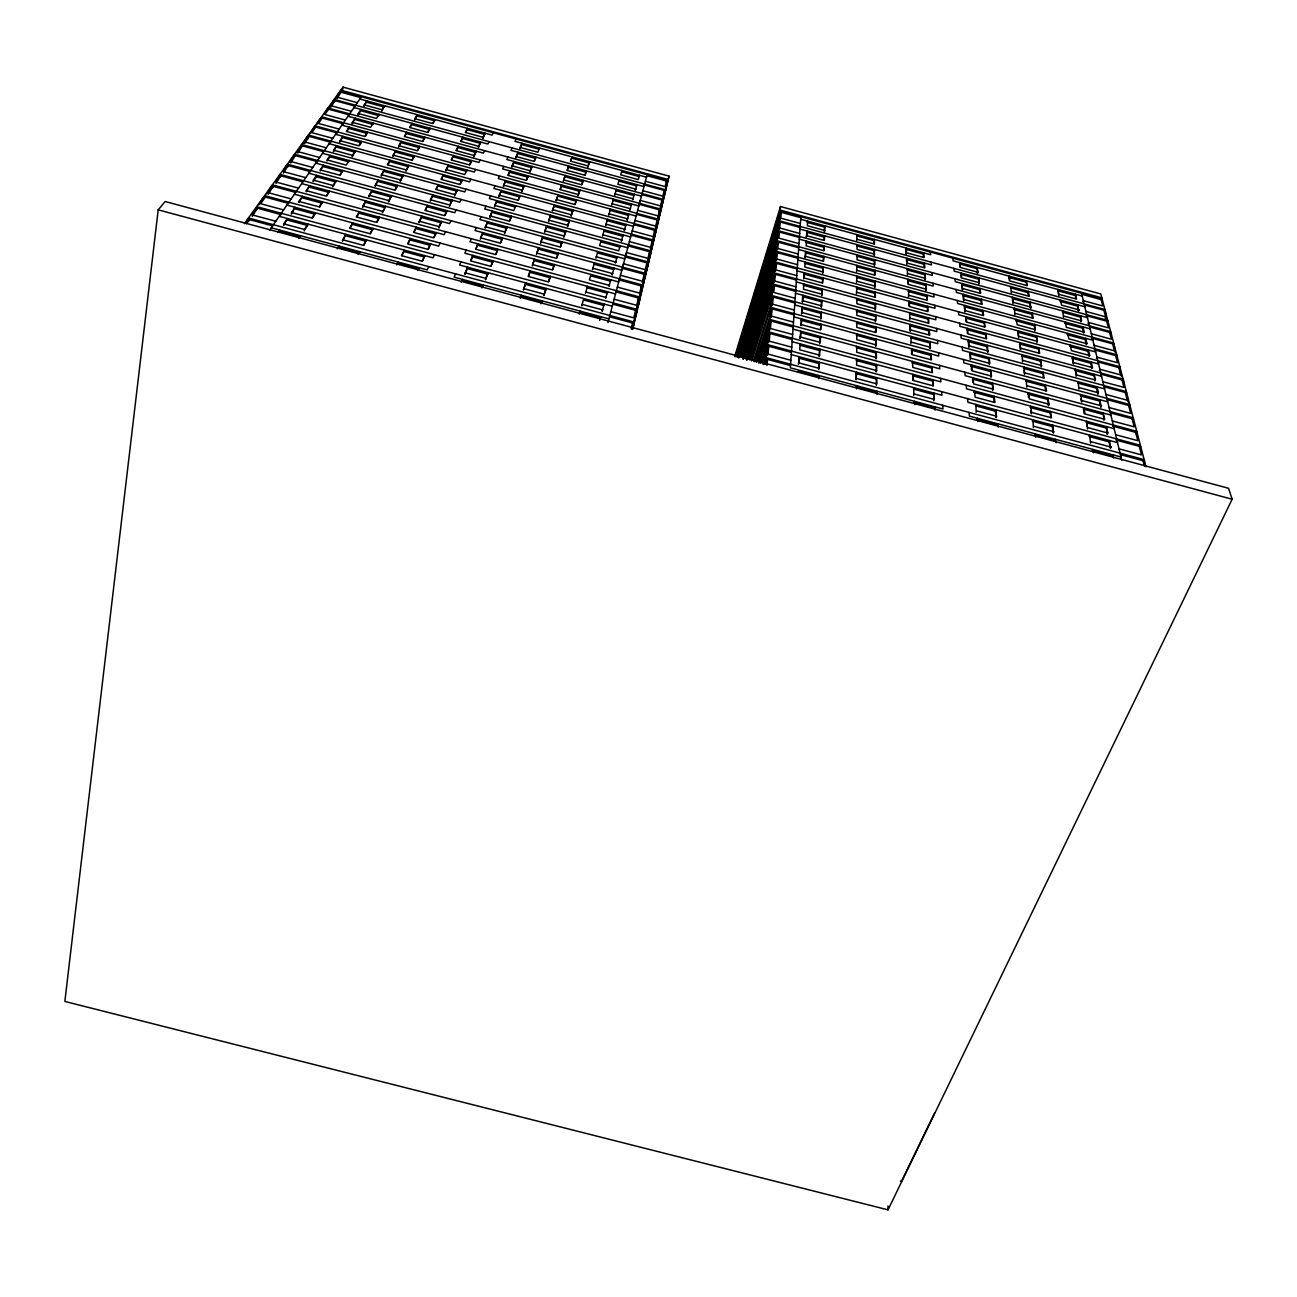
<?xml version="1.0" encoding="UTF-8"?>
<svg xmlns="http://www.w3.org/2000/svg" width="1297" height="1297" viewBox="0 0 1297 1297"><rect width="100%" height="100%" fill="white"/><g stroke="black" fill="none" stroke-linecap="round" stroke-linejoin="round"><path stroke-width="1.5" d="M856.182 373.601L856.15 379.843L856.652 372.223L856.182 373.601L876.253 379.016L876.367 385.306M856.604 388.905L856.604 385.695L856.133 387.09L876.48 392.569L876.967 391.191L877.015 394.401M856.685 359.107L856.668 365.187L876.626 370.569L876.14 371.931L876.513 364.457L876.626 370.569M856.733 346.331L856.717 352.249L876.399 357.567L875.929 358.929L876.302 351.617L876.399 357.567M856.766 333.88L856.75 339.652L876.188 344.905L875.718 346.25L876.091 339.101L876.188 344.905M856.814 321.737L856.798 327.363L875.978 332.567L875.88 326.909L875.491 332M856.847 309.902L856.831 315.382L875.783 320.521L875.686 315.009L875.329 321.851M856.879 298.359L856.863 303.709L875.588 308.783L875.491 303.417L875.135 310.096M856.458 293.608L856.912 287.091L856.49 288.388L874.859 293.381L874.908 296.883M856.506 282.487L856.96 276.099L856.523 277.38L874.681 282.324L874.762 287.448L875.118 281.044L874.681 282.324M856.539 271.624L856.993 265.366L856.555 266.647L874.502 271.527L874.551 274.867M856.652 240.529L857.09 234.66L856.668 235.892L874 240.61L874.048 243.723M818.731 369.742L819.445 362.171L819.185 368.364L798.936 362.884L799.309 356.74L798.498 363.841M819.526 350.547L819.266 356.578L819.98 349.185L819.526 350.547L799.649 345.18L800.103 343.802L799.73 349.801L819.72 355.2M819.801 343.754L820.482 336.523L820.255 342.392L800.508 337.058L800.881 331.221L800.103 337.998M820.385 329.341L820.985 324.185L820.758 329.908L801.287 324.623L801.627 318.949L800.865 325.579L801.303 324.218M821.05 313.501L820.806 319.078L821.487 312.155L821.05 313.501L801.935 308.313M821.52 301.763L821.309 307.194L821.958 300.434L821.52 301.763L802.648 296.64L803.086 295.311L802.746 300.726L821.731 305.865M821.99 290.317L821.779 295.619L822.428 289.004L821.99 290.317L803.362 285.259L803.783 283.946L803.459 289.215L822.217 294.306M822.314 282.6L822.882 277.85L822.671 283.022L804.14 277.98L804.464 272.84L803.751 278.92M822.914 268.236L822.703 273.294L823.319 266.955L822.914 268.236L804.724 263.291L805.129 262.01L804.821 267.036L823.125 271.997M823.206 260.892L823.757 256.32L823.563 261.248L805.469 256.336L805.777 251.44L805.064 257.617L805.502 255.979M823.644 250.418L824.179 245.944L823.984 250.759L806.118 245.895L806.41 241.112L806.004 242.377L823.773 247.208M824.065 240.204L824.6 235.811L824.406 240.512L806.75 235.697L807.026 231.012L806.361 236.621M824.6 227.137L824.406 231.741L824.989 225.905L824.6 227.137L807.237 222.403L807.642 221.171L807.35 225.727L824.811 230.493M818.764 378.692L818.893 375.53L818.439 376.924L798.028 371.412M801.595 313.858L802.357 306.984M801.822 310.032L801.611 313.469L802.049 312.123M802.34 301.666L802.648 296.64M800.865 216.68L790.327 367.813L943.016 409.009L942.724 405.296M766.981 365.43L767.548 359.399M768.764 346.283L768.035 354.097L790.846 360.258M769.964 333.507L769.251 341.127L791.754 347.207M771.164 317.538L772.25 308.945M772.282 305.525L773.369 297.126M774.439 285.599L773.79 292.474L795.174 298.278M774.455 282.389L775.493 274.364L775.087 275.677L773.677 275.288L773.044 282L749.147 359.058M776.514 263.388L775.898 269.938L796.763 275.596M775.752 253.612L775.136 260L776.514 260.373L777.519 252.688L777.114 253.985M777.503 249.77L778.492 242.231L778.103 243.512L776.741 243.155L776.157 249.397L751.287 330.119L752.033 323.472M778.67 222.971L778.103 228.921L779.432 229.277L780.372 222.063M765.181 364.408L765.57 360.388M763.09 364.57L766.073 355.086L766.819 347.256M760.674 363.257L767.321 342.1L768.035 334.48M758.372 361.847L768.521 329.454L769.234 322.029M770.386 309.902L769.688 317.133L755.811 361.571M749.488 346.007L748.693 352.979L774.098 270.878L774.731 264.312M755.648 291.549L754.951 297.775L779.043 219.047L779.594 213.227M765.522 364.165L780.502 206.547L1100.829 293.981L1146.013 466.774M750.768 334.61L750.006 341.419L775.136 260M753.265 312.593L752.536 319.094L777.146 239.037L777.73 232.941L779.059 233.298L779.448 232.033L778.881 238.129L798.984 243.609M754.481 301.958L753.752 308.313L778.103 228.921M748.466 349.315L746.488 360.096M744.818 358.231L748.985 344.71L749.763 337.885M742.597 358.312L750.282 333.394L751.044 326.714M752.276 315.803L751.547 322.321L741.009 356.562M754.676 294.727L753.979 300.953L736.923 356.659M158.202 209.838L64.85 1001.446L888.023 1209.858L1232.15 499.232L1228.535 488.288L165.157 201.521L158.202 209.838L1232.15 499.232M247.873 221.982L248.457 217.993L634.395 322.11M252.283 216.437L257.39 208.185L257.179 209.644M255.639 209.222L255.849 207.763L280.492 214.427M268.284 194.21L273.132 186.33L272.921 187.757M275.969 183.526L280.703 175.825L280.492 177.235M279.001 176.83L279.228 175.419L302.898 181.823M283.459 173.101L288.08 165.578L287.869 166.989M281.044 214.751L281.271 213.292M290.755 162.952L295.278 155.591M283.573 225.338L284.059 223.489M288.68 203.613L288.907 202.17M283.832 224.965L287.415 218.528L283.8 223.878L304.487 229.456L307.973 224.073L305.119 229.569M297.888 153.062L302.282 145.864L296.446 152.673M300.645 146.853L300.855 145.475L323.65 151.668M291.258 213.956L295.003 207.293L291.517 213.583L291.744 212.124M309.124 136.38L304.827 143.416L303.401 143.027L307.713 135.99L330.216 142.103M307.762 139.022L308.394 135.05L656.347 229.618M299.218 201.067L298.991 202.51L302.412 196.366L298.975 201.44L319.111 206.871L322.418 201.781L319.694 207.034M306.514 190.302L306.287 191.713L309.61 185.714L306.27 190.643L326.147 196.025L329.357 191.064L326.974 195.798M304.26 230.915L304.487 229.456M313.144 181.548L313.615 179.797M317.36 161.866L317.587 160.471M316.403 176.732L316.63 175.338L313.371 180.137L332.989 185.455L336.118 180.623L335.891 182.018L316.403 176.732L313.371 181.207M320.521 169.567L320.294 170.961L323.472 165.222L320.294 169.907L339.668 175.16L342.716 170.442L340.446 174.982M334.675 101.928L334.885 100.615L330.962 107.084L329.616 106.727L332.405 102.852M333.329 101.571L333.54 100.258L354.989 106.095M337.107 98.54L340.949 92.2M330.638 142.524L330.865 141.162M329.908 156.726L330.135 155.348L327.055 159.92L346.169 165.108L349.152 160.504L348.909 161.882L329.908 156.726L327.039 160.974M342.359 91.114L343.024 87.142L669.041 176.133L632.709 329.243M333.41 151.554L333.848 149.868M337.042 133.202L337.269 131.856M333.621 151.23L336.653 145.718L333.637 150.193L352.508 155.316L355.427 150.825L352.281 156.678L352.508 155.316M340.057 140.692L339.83 142.038L343.008 136.331L340.057 140.692L358.702 145.75L361.539 141.373M340.041 141.73L340.268 140.368M343.3 124.107L343.527 122.777M347.191 131.143L349.201 127.171L346.331 131.419L364.749 136.428L367.505 132.148L365.43 136.347M352.444 122.372L352.217 123.701L355.248 118.222L352.444 122.372L370.634 127.317L373.341 123.15M352.411 123.41L352.638 122.064M358.41 113.536L358.183 114.849L361.166 109.483L358.41 113.536L376.406 118.432L379.048 114.347L378.805 115.66L360.923 110.796M358.394 114.558L358.62 113.244M364.019 106.208L364.441 104.619M342.716 239.767L342.457 241.226L345.959 234.335L342.716 239.767L363.355 245.344L366.467 239.88L363.873 245.425M364.214 105.932L366.938 100.939L364.246 104.895L382.031 109.742L384.609 105.77L381.788 111.056L382.031 109.742M350.141 228.321L352.768 222.906L349.606 228.207L369.969 233.703L373.001 228.385L370.472 233.817M357.097 216.648L359.399 211.784L356.318 216.939L376.406 222.371L379.356 217.183L377.135 222.063M362.868 205.964L362.609 207.39L365.851 200.938L362.868 205.964L382.696 211.33L385.566 206.288L385.306 207.682L365.608 202.348M369.24 195.28L368.98 196.674L372.158 190.383L369.24 195.28L388.808 200.581L391.597 195.652L388.549 201.975L388.808 200.581M375.449 184.855L375.19 186.249L378.286 180.088L375.449 184.855L394.758 190.092L397.498 185.293L395.407 189.881M381.496 174.706L381.237 176.068L384.269 170.037L381.496 174.706L400.578 179.878L403.237 175.192L400.319 181.256L400.578 179.878M388.046 164.638L390.105 160.244L387.398 164.784L406.237 169.907L408.831 165.335L405.977 171.269M382.696 211.33L382.42 212.74L384.334 209.368M393.169 155.121L392.91 156.467L395.796 150.695L393.169 155.121L411.765 160.179L414.31 155.721L412.349 160.034M398.536 147.031L401.357 141.357L398.779 145.686L417.164 150.695L419.644 146.334L417.731 150.565M404.859 136.396L406.788 132.262L404.275 136.477L422.433 141.422L424.849 137.174L422.984 141.324M410.209 127.43L412.089 123.361L409.625 127.495L427.572 132.375L429.939 128.225L428.107 132.31M414.862 118.708L414.618 120.005L417.261 114.671L414.862 118.708L432.598 123.539L434.9 119.486L433.117 123.491M401.924 255.704L404.356 250.11L401.486 255.639L422.076 261.183L424.816 255.622L422.482 261.248M408.247 243.512L410.387 238.486L407.598 243.868L427.913 249.348L430.572 243.933L428.513 248.975M414.165 232.082L416.256 227.17L413.532 232.406L433.587 237.837L436.181 232.552L434.155 237.497M419.32 221.252L419.044 222.662L421.979 216.145L419.32 221.252L439.116 226.602L441.645 221.463L438.824 228.013L439.116 226.602M425.546 210.114L427.556 205.396L424.962 210.373L444.498 215.659L446.962 210.649L445.033 215.383M430.182 201.165L432.987 194.923L430.458 199.77L449.735 205.007L452.15 200.127L449.459 206.385M436.376 189.232L438.289 184.709L435.824 189.443L454.858 194.615L457.209 189.848L454.582 195.977M441.58 179.181L443.444 174.738L441.061 179.359L459.851 184.466L462.137 179.829L460.338 184.271M446.152 169.534L445.876 170.88L448.486 165.027L446.152 169.534L464.715 174.576L466.952 170.037L466.677 171.382L448.227 166.356M451.615 159.79L453.415 155.527L451.129 159.936L469.482 164.93L471.654 160.488M456.463 150.452L458.214 146.269L455.993 150.565L474.118 155.494L476.242 151.182L473.843 156.807L474.118 155.494M461.197 141.324L462.916 137.223L460.743 141.405L478.642 146.285L480.717 142.07L478.366 147.599L478.642 146.285M465.818 132.407L467.504 128.371L465.38 132.472L483.068 137.304L485.094 133.186L482.792 138.601L483.068 137.304M465.266 272.84L464.958 274.283L467.731 267.214L465.266 272.84L485.808 278.385L488.142 272.727L485.483 279.828L485.808 278.385M471.006 260.454L472.919 255.379L470.519 260.859L490.769 266.339L493.055 260.827L491.223 265.917M476.096 248.829L477.961 243.852L475.626 249.202L495.616 254.601L497.837 249.235L496.038 254.228M480.295 239.232L482.873 232.633L480.603 237.837L500.334 243.171L502.49 237.935L500.739 242.831M485.451 226.764L485.143 228.142L487.672 221.69L485.451 226.764L504.922 232.033L507.03 226.943L504.614 233.428L504.922 232.033M490.169 215.967L489.877 217.345L492.341 211.022L490.169 215.967L509.413 221.187L511.456 216.21L509.786 220.895M494.481 206.807L496.897 200.63L494.789 205.445L513.774 210.6L515.784 205.753M499.28 195.182L498.988 196.528L501.339 190.481L499.28 195.182L518.038 200.273L519.984 195.539L518.378 200.046M503.674 185.163L503.366 186.492L505.684 180.575L503.674 185.163L522.188 190.205L524.101 185.584L521.897 191.534L522.188 190.205M508.311 175.225L509.916 170.912L507.954 175.387L526.242 180.364L528.106 175.857L526.566 180.186M512.137 165.854L511.845 167.151L514.05 161.476L512.137 165.854L530.214 170.766L532.029 166.373L529.906 172.079L530.214 170.766M516.206 156.532L515.914 157.829L518.087 152.252L516.206 156.532L534.072 161.395L535.856 157.099L534.38 161.266M520.194 147.42L519.902 148.717L522.026 143.254L520.194 147.42L537.85 152.235L539.584 148.036L539.293 149.317L521.734 144.534M523.745 288.631L523.421 290.058L525.852 282.908L523.745 288.631L544.237 294.16L546.215 288.404L543.897 295.586L544.237 294.16M528.56 276.018L530.262 270.878L528.219 276.456L548.436 281.919L550.35 276.31L548.728 281.465M532.224 265.998L534.559 259.173L532.564 264.588L552.506 269.987L554.37 264.523L552.798 269.565M536.472 254.439L538.741 247.759L536.796 253.045L556.478 258.379L558.31 253.061L556.753 257.99M540.93 241.793L540.606 243.171L542.811 236.638L540.93 241.793L560.353 247.062L562.136 241.874L560.612 246.706M544.951 230.817L544.627 232.179L546.783 225.791L544.951 230.817L564.13 236.022L565.865 230.963L563.806 237.383M548.874 220.117L548.55 221.479L550.658 215.221L548.874 220.117L567.81 225.256L569.496 220.328L567.486 226.618L567.81 225.256M552.7 209.692L552.376 211.022L554.451 204.91L552.7 209.692L571.41 214.767L573.047 209.968L571.085 216.113L571.41 214.767M556.429 199.511L556.105 200.84L558.132 194.842L556.429 199.511L574.911 204.537L576.517 199.835L575.122 204.294M632.79 328.708L633.714 324.817M636.73 312.123L632.32 329.325M637.897 307.146L639.648 299.785L638.156 299.38M636.276 310.794L645.29 276.018L643.831 275.629M647.997 264.588L646.376 271.413L644.933 271.024M650.64 253.45L649.067 260.113L647.641 259.724M645.371 272.483L653.218 242.588M647.981 261.994L655.747 231.985L654.353 231.612M647.949 260.827L658.195 221.641L656.833 221.268M651.872 245.068L660.595 211.541L659.233 211.168M654.337 234.757L662.929 201.667L661.6 201.311M665.215 192.037L655.698 228.531M560.32 189.362L561.747 185.017L560.077 189.573L578.332 194.534L579.905 189.962L578.008 195.847L578.332 194.534M563.32 181.175L565.249 175.419L563.628 179.861L581.672 184.79L583.196 180.315M567.324 170.231L568.686 166.048L567.097 170.393L584.931 175.257L586.422 170.88L585.109 175.095M570.712 161.006L572.042 156.905L570.485 161.136L588.108 165.951L589.584 161.671L587.8 167.232L588.108 165.951M631.169 328.806L632.563 322.985M635.579 310.307L633.779 317.878L610.822 311.669M638.529 297.986L636.778 305.346L614.13 299.218M641.399 285.972L639.697 293.138L617.34 287.091M644.204 274.267L642.534 281.254L620.469 275.272M646.927 262.853L645.306 269.663L623.517 263.761L623.16 265.123M649.586 251.731L647.997 258.362L626.5 252.542L626.143 253.888M652.18 240.869L650.624 247.354L629.385 241.582M654.709 230.282L653.202 236.605L632.223 230.915M657.174 219.955L655.698 226.132L634.979 220.49M659.589 209.871L658.146 215.902L637.67 210.325M661.94 200.03L660.53 205.899L640.313 200.403L639.972 201.684M664.242 190.4L662.864 196.155L642.874 190.708M666.48 181.013L665.15 186.622L645.387 181.24M602.165 311.312L602.651 309.464M609.379 284.935L609.023 286.329L610.79 279.795L610.433 281.173L590.654 275.839L591.01 274.445L589.373 279.957L609.282 285.34M612.152 274.915L612.622 273.148M615.767 261.654L615.41 263.032L617.113 256.774L616.756 258.135L597.479 252.915L597.836 251.553L595.923 258.152M621.393 241.242L621.83 239.54M624.311 230.574L624.765 228.888M627.181 220.15L627.618 218.496M629.969 209.984L630.391 208.347M633.114 198.441L632.774 199.738L634.265 194.226L633.941 195.507L616.026 190.627L616.367 189.346L614.681 195.166L615.021 193.869L633.017 198.765M635.352 190.367L635.773 188.762M612.768 304.325L613.141 302.914M619.172 280.168L619.544 278.79M631.039 235.422L631.38 234.092M633.811 224.916L634.168 223.587M636.535 214.654L636.876 213.357M639.178 204.65L639.518 203.353M644.301 185.325L644.641 184.044M607.92 322.613L647.106 174.738M659.298 212.676L669.041 176.133M658.276 217.377L667.452 182.618L666.139 182.261M649.246 254.828L650.818 248.959M645.371 271.689L646.944 265.869M642.728 282.227L644.317 276.374M642.842 283.184L651.272 251.018L294.549 154.23M637.476 304.39L639.048 298.569M640.086 294.695L648.63 262.107L287.35 164.168M636.341 309.124L645.938 273.505L279.974 174.382M632.401 326.439L633.99 320.586M635.044 316.679L642.501 287.739L641.026 287.35M632.109 328.579L640.037 298.391L616.059 291.906M632.125 328.935L637.394 309.48L256.66 206.645M599.668 320.375L600.673 316.663L600.316 318.089L579.727 312.545L580.099 311.118L579.208 314.101M602.278 310.891L604.143 304.049L603.77 305.46L583.472 299.98L583.828 298.553L581.737 305.8L582.094 304.373L602.538 309.886M605.699 298.456L607.515 291.76L607.142 293.154L587.119 287.739L587.476 286.345L585.433 293.414M612.265 274.526L614 268.139L613.643 269.517L594.123 264.231L594.464 262.853L592.518 269.598L592.875 268.22L612.508 273.537M621.49 240.885L623.111 234.887L622.771 236.232L603.98 231.125L604.321 229.78L602.489 236.119M624.408 230.218L625.997 224.349L625.657 225.678L607.093 220.636L607.434 219.306L605.65 225.5L605.991 224.17L624.668 229.229M627.262 219.809L628.834 214.07L628.478 215.383L610.157 210.39L610.482 209.076L608.731 215.14M630.05 209.644L631.574 204.018L631.25 205.331L613.124 200.387L613.465 199.09L611.746 205.023M635.433 190.043L636.892 184.644L636.568 185.925L618.88 181.094L619.204 179.813L617.891 184.239L635.676 189.086M734.669 356.594L780.502 206.547M735.35 356.675L780.162 210.049L1101.834 297.824M735.804 355.816L780.081 211.006L1102.11 298.877M780.907 213.567L781.28 212.319L780.745 218.139L800.395 223.506M737.328 357.259L779.157 220.717L1104.898 309.529M738.512 357.972L752.763 311.523L753.492 305.152L754.773 305.492M739.403 357.08L778.2 230.671L1107.751 320.44M739.501 357.469L778.119 231.677L799.422 237.481M741.608 356.707L777.243 240.837L1110.67 331.61M741.641 357.259L777.146 241.874L798.693 247.743M743.035 358.993L776.255 251.261L1113.669 343.04M743.246 359.042L776.157 252.315L797.963 258.249M745.613 357.794L775.233 261.929L1116.717 354.746M745.548 358.766L775.136 263.015L797.217 269.014M747.25 359.853L774.196 272.873L1119.862 366.743M748.158 357.696L774.098 273.975L796.439 280.055M749.812 359.22L773.125 284.075L1123.072 379.032M749.812 359.982L773.028 285.21L795.661 291.355M751.287 359.869L771.958 293.43L772.607 286.54L774.033 286.929M751.725 360.874L772.039 295.57L1126.363 391.613M753.525 360.663L770.84 305.135L771.504 298.067L772.947 298.456M754.189 361.782L770.921 307.357L1129.736 404.534M756.475 361.928L769.77 319.435L1133.205 417.78M756.767 361.831L769.656 320.667L793.164 327.022M799.795 227.705L800.184 226.456M770.694 322.418L771.131 321.056L770.434 328.481L792.645 334.496M758.923 362.657L768.586 331.837L1136.756 431.366M759.037 363.16L768.473 333.102L792.289 339.538M761.939 361.863L767.386 344.58L1140.403 445.325M761.971 362.69L767.257 345.877L791.397 352.395M764.371 364.198L766.138 357.648L1144.149 459.641M806.345 236.962L806.766 235.357M796.877 269.225L797.298 267.928M794.51 303.109L794.931 301.779M793.667 314.976L794.104 313.631M802.324 302.055L802.778 300.337M791.948 339.652L792.386 338.274M791.04 352.476L791.494 351.082M800.071 338.42L800.541 336.636M798.466 364.279L798.952 362.447M874 240.61L874.405 239.378L874.486 244.047L857.074 239.297M874.162 250.678L874.583 249.429L874.243 255.46L874.162 250.678L856.636 245.911L857.058 244.647L857.041 249.397L874.664 254.212M874.324 260.973L874.762 259.724L874.843 264.604L857.009 259.757L857.025 254.893L856.604 256.158L874.324 260.973L874.405 265.869M540.946 303.774L541.951 300.823L541.611 302.266L520.989 296.689L521.313 295.262L520.243 298.197M581.867 184.596L582.888 181.612L564.941 176.716M874.502 271.527L874.924 270.262L875.021 275.256L856.977 270.343M874.859 293.381L875.297 292.084L875.394 297.337L856.895 292.311M906.003 249.348L906.441 248.116L906.246 254.066L906.003 249.348L923.286 254.066L923.513 257.228M906.538 259.513L906.976 258.265L906.798 264.329L906.538 259.513L924.031 264.28L924.258 267.506M907.349 274.834L907.527 268.641L907.089 269.906L924.777 274.721L925.134 279.682L925.231 273.472L924.777 274.721M907.819 283.913L908.095 279.277L908.37 284.335L926.366 289.231L925.912 290.496L925.993 284.156L926.366 289.231M876.253 379.016L876.74 377.654L876.853 383.912L856.636 378.465M923.286 254.066L923.723 252.834L924.064 257.568L906.684 252.818M908.5 296.624L908.678 290.171M909.002 306.141L909.262 301.326L909.554 306.611L927.987 311.62L927.614 306.303L927.404 311.134M924.031 264.28L924.469 263.032L924.826 267.879L907.235 263.08M909.7 319.484L909.878 312.739M910.024 325.758L910.494 324.461L910.332 331.335L910.024 325.758L928.814 330.865L929.09 334.594M926.593 299.834L926.788 295.1L927.177 300.288L908.954 295.343M910.964 343.494L911.143 336.458M911.515 354.016L911.791 348.78L912.099 354.632L931.489 359.869L931.068 353.984L930.857 359.253M928.23 322.726L928.441 317.781L928.83 323.245L910.17 318.17M928.814 330.865L929.301 329.551L929.706 335.145L910.802 330.022M912.91 380.345L913.153 374.363L913.477 380.524L933.386 385.906L932.932 379.713L932.77 385.712M929.69 342.943L930.176 341.614L930.095 348.682L929.69 342.943L910.656 337.787M959.91 267.15L960.007 262.724L960.542 267.506L977.889 272.24L977.435 273.472L977.257 267.441L977.889 272.24M913.704 395.374L913.866 387.673M961.077 277.542L961.158 273.035L961.709 277.931L979.267 282.714L978.797 283.946L978.619 277.785L979.267 282.714M961.888 284.821L962.342 283.573L962.455 289.831L961.888 284.821L979.543 289.636L979.981 292.992M931.781 372.061L931.992 366.678L932.43 372.725L912.78 367.408L912.472 361.409M963.104 295.635L963.558 294.37L963.671 300.758L963.104 295.635L980.954 300.499L981.407 303.936M964.336 306.708L964.806 305.427L964.919 311.961L964.336 306.708L982.413 311.62L982.867 315.139M933.856 400.822L933.905 393.088L934.375 399.444L914.207 393.996M966.006 321.624L966.087 316.76L966.687 322.142L985.088 327.136L984.374 321.721L984.358 326.617M979.543 289.636L980.013 288.388L980.662 293.414L962.909 288.583M967.319 333.329L967.384 328.352L968 333.864L986.628 338.922L985.915 333.394L985.898 338.371M980.954 300.499L981.424 299.234L982.105 304.39L964.141 299.51M968.227 341.549L968.729 340.252L968.859 347.207L968.227 341.549L986.985 346.639L987.714 352.314L987.471 345.342L986.985 346.639M982.413 311.62L982.883 310.356L983.58 315.625L965.39 310.68M970.253 359.545L970.091 352.444L970.74 358.231L989.854 363.403L989.076 357.583L989.335 364.716M971.437 370.229L971.502 364.943L972.166 370.877L991.508 376.114L990.73 370.148L991.005 377.443M1009.212 280.59L1009.147 276.131L1009.941 280.979L1027.256 285.697L1026.365 280.833L1026.494 285.291M972.766 382.145L972.945 377.767L973.625 383.863L993.226 389.165L992.416 383.037L992.708 390.494M1011.222 292.782L1010.866 286.588L1010.395 287.821L1027.808 292.555L1028.424 295.878M976.138 412.219L975.944 404.437M1014.821 314.685L1014.449 308.232L1013.962 309.48L1031.78 314.328L1032.428 317.814M1027.808 292.555L1028.294 291.339L1029.202 296.316L1011.692 291.549M1018.291 335.826L1018.194 330.913L1018.599 337.642M1029.769 303.32L1030.256 302.071L1030.71 308.427L1029.769 303.32L1012.163 298.521L1012.633 297.272L1013.476 302.363L1031.196 307.178M993.632 397.595L994.151 396.25L994.977 402.54L975.133 397.19L974.42 390.916L973.901 392.278L993.632 397.595L994.248 402.329M1031.78 314.328L1032.282 313.08L1033.239 318.3L1015.308 313.42M995.399 411.181L995.934 409.836L996.242 417.65L995.399 411.181L975.409 405.783M1020.139 342.684L1020.561 349.558L1019.945 345.829M1034.828 330.962L1034.341 324.347L1035.33 329.697L1017.172 324.753L1016.297 319.435M1022.555 361.766L1022.133 354.73L1021.614 356.026L1040.324 361.101L1041.378 366.873L1040.842 359.82L1040.324 361.101M1036.952 342.635L1036.449 335.874L1037.454 341.354L1019.102 336.377M1058.417 294.014L1058.19 289.507L1058.774 295.651M1024.176 367.1L1024.614 374.282L1023.982 370.358M1038.8 352.719L1038.621 347.693L1039.659 353.319L1021.063 348.277M1026.738 387.122L1026.267 379.762L1025.732 381.091L1044.912 386.279L1045.755 390.819M1028.391 397.19L1028.408 392.764L1029.429 398.957L1048.981 404.242L1048.446 405.572L1047.846 398.033L1048.981 404.242M1063.443 317.327L1062.827 310.956M1043.307 377.476L1043.112 372.223L1044.198 378.14L1025.149 372.969M1075.602 298.472L1075.375 294.208L1076.526 299.137L1059.26 294.419M1078.958 309.529L1078.472 310.761L1077.872 304.844L1078.553 311.118M1044.912 386.279L1045.447 384.966L1046.566 391.013L1027.256 385.793M1082.865 301.877L1083.352 300.661L1102.758 305.962L1101.104 299.575M1033.401 427.67L1032.882 419.806L1032.331 421.152L1052.272 426.535L1053.456 433.085L1052.824 425.189L1052.272 426.535M1081.033 321.769L1080.417 315.738L1081.617 320.91L1063.945 316.095M481.9 287.853L483.1 284.951L482.776 286.394L462.089 280.817L462.413 279.374L461.132 282.26M1086.237 315.949L1086.74 314.717M1082.509 328.125L1083.027 326.893L1084.26 332.178L1066.361 327.314L1065.226 322.045L1064.724 323.293L1082.509 328.125L1083.66 333.053L1084.162 331.805M1050.619 417.553L1050.311 411.425L1051.478 417.812L1031.666 412.462L1030.612 406.107M1072.262 358.248L1072.781 356.967L1073.478 363.922L1072.262 358.248L1090.696 363.257L1091.928 368.543M1088.086 323.699L1088.605 322.467L1108.465 327.865L1106.73 321.186M1085.167 339.555L1085.686 338.306L1086.951 343.721L1068.858 338.809L1067.69 333.41L1067.172 334.658L1085.167 339.555L1086.351 344.597L1086.87 343.332M1101.899 301.131L1102.385 299.931L1081.828 294.322M1076.137 376.292L1075.424 369.191L1076.672 374.995L1095.462 380.086L1094.101 374.266L1094.814 380.961L1095.365 379.681M1091.636 338.436L1092.155 337.188M1087.891 351.26L1088.426 349.995L1089.723 355.556L1071.403 350.579L1070.203 345.051L1069.685 346.315L1087.891 351.26L1089.107 356.416L1089.626 355.151M1094.425 350.093L1094.944 348.828M1078.877 388.97L1078.131 381.723L1077.596 383.02L1096.484 388.143L1097.781 393.688M1090.696 363.257L1091.231 361.976L1092.56 367.667L1074.013 362.641M1107.525 322.775L1108.043 321.543L1086.999 315.82M1096.419 358.41L1096.954 357.145L1117.544 362.738L1115.663 355.556M1101.38 405.442L1100.829 406.755L1099.499 401.049L1080.352 395.877L1080.904 394.564L1081.682 401.989L1081.017 398.925M1099.337 370.553L1099.872 369.272L1120.705 374.93L1118.792 367.586M1096.484 388.143L1097.035 386.846L1098.429 392.829L1079.412 387.673M1097.878 394.126L1098.332 392.391M1086.805 425.805L1086.675 421.266L1087.502 429.031M1116.49 357.194L1117.025 355.929L1095.235 350.012M1099.499 401.049L1100.051 399.752L1100.926 407.193M1104.509 418.834L1103.942 420.147L1103.147 412.981L1104.622 419.288L1085.119 414.002L1083.757 407.744M1090.534 443.088L1089.691 435.143L1089.107 436.489L1109 441.855L1110.443 448.016L1111.026 446.671M1107.152 433.895L1106.325 426.567L1107.833 433.036L1088.07 427.686M1107.249 434.365L1107.719 432.566M1112.713 426.356L1113.296 425.027M1109 441.855L1109.583 440.51L1110.54 448.486M1129.509 407.145L1130.076 405.848L1107.184 399.638M1116.052 440.234L1116.636 438.905M1132.978 420.439L1133.546 419.126L1110.362 412.851M1136.529 434.073L1137.112 432.744L1113.62 426.405M455.587 273.862L454.128 277.136L608.909 318.884M460.986 261.832L459.56 265.01L612.265 306.238M466.239 250.11L464.861 253.207L615.524 293.933M471.362 238.697L470 241.712L618.701 281.935M476.339 227.575L475.026 230.509L621.798 270.246M481.203 216.729L479.922 219.582L624.814 258.865M485.937 206.158L484.689 208.947L627.764 247.759M490.558 195.847L489.342 198.571L630.634 236.929M495.065 185.795L493.881 188.454L633.422 226.359M499.475 175.97L498.307 178.564L636.162 216.064M503.771 166.389L502.636 168.918L638.821 205.996M507.954 157.034L506.851 159.515L641.431 196.171M512.056 147.907L510.969 150.322L643.977 186.573M516.06 138.974L514.99 141.341L646.457 177.203M1143.922 462.445L1144.521 461.1L1120.413 454.582M428.756 266.631L427.199 269.873L271.284 227.818M434.511 254.682L433.003 257.844L279.195 216.307M440.121 243.042L438.645 246.122L286.896 205.104M445.584 231.709L444.141 234.708L294.403 194.193M450.902 220.685L449.492 223.587L301.698 183.574M456.09 209.919L454.712 212.757L308.832 173.214M461.148 199.43L459.803 202.202L315.771 163.13M466.077 189.2L464.764 191.907L322.531 153.289M470.876 179.213L469.611 181.856L329.13 143.675M475.577 169.469L474.329 172.047L335.583 134.321M480.149 159.969L478.95 162.482L341.873 125.177M484.624 150.679L483.441 153.143L348.001 116.244M489.001 141.616L487.85 144.016L354 107.521M493.265 132.764L492.147 135.099L359.853 99.01M934.748 1112.68L901.512 1181.324L900.28 1181.016M417.504 270.489L418.915 267.636L418.623 269.095L397.887 263.502L398.163 262.043L396.687 264.88M469.919 164.768L471.378 161.817L453.139 156.856M358.15 254.488L359.755 251.683L359.496 253.142L338.712 247.532L338.971 246.073L337.301 248.862M312.512 218.155L314.198 215.529M332.745 186.865L334.837 183.639M359.415 145.653L361.296 142.719L342.765 137.677M298.667 238.453L300.45 235.681M277.898 232.617L279.617 230.072L279.39 231.547L300.223 237.156M269.533 230.363L361.393 96.772M246.171 223.749L249.186 219.55M265.366 197.112L260.6 203.71L283.573 209.919M315.803 127.106L311.815 132.634L332.81 138.341M322.321 118.059L318.43 123.458L339.166 129.1M328.676 109.24L324.882 114.509L345.359 120.086M244.371 223.635L343.024 87.142M251.715 214.67L254.65 210.584M258.849 204.764L263.842 196.69L288.161 203.272M266.777 193.788L271.64 185.925L295.619 192.41M275.613 181.548L277.882 178.402M283.086 171.172L286.621 165.189L309.999 171.512M289.312 162.563L293.835 155.202L316.906 161.46M310.194 133.623L314.409 126.733L336.636 132.78M316.825 124.431L320.943 117.687L342.894 123.669M324.25 114.152L327.314 108.867L349.023 114.784M335.777 98.167L339.636 91.828L360.825 97.615M294.776 208.752L315.058 214.232L315.284 212.789L311.896 218.009L291.485 212.497M352.508 224.349L372.742 229.812M410.111 239.913L430.28 245.36M472.611 256.806L492.73 262.237M529.922 272.289L550.009 277.72M856.231 360.469L876.042 365.819M912.666 375.725L932.43 381.059M1030.077 407.453L1049.759 412.77M1086.124 422.595L1105.757 427.897M750.282 333.394L751.595 333.751M1115.631 434.706L1137.826 440.704L1135.653 432.355M585.79 292.003L605.958 297.451M767.321 342.1L768.813 342.505M612.816 304.163L637.103 310.729M1116.976 440.315L1140.776 446.735M791.251 354.567L941.914 395.245L941.622 391.629M1117.544 442.666L967.935 402.265L967.562 398.633M287.188 219.987L307.729 225.532M345.699 235.795L366.208 241.323M404.08 251.553L424.524 257.065M467.423 268.641L487.818 274.153M525.512 284.335L545.859 289.831M748.985 344.71L750.331 345.067M798.855 358.118L818.974 363.565M913.364 389.035L933.402 394.45M252.493 214.978L275.791 221.252M1119.019 448.827L1141.522 454.907L1139.285 446.33M976.673 410.857L996.777 416.288M1033.952 426.324L1054.023 431.739M1091.117 441.742L1111.14 447.141M766.073 355.086L767.597 355.508M272.613 225.873L247.63 219.128L247.419 220.62L248.975 221.041M609.477 316.76L634.103 323.391M766.008 358.977L790.473 365.576M1120.997 456.998L969.394 416.11L969.005 412.381M976.965 419.677L997.215 425.14L997.766 423.762L998.204 427.086M1092.187 450.74L1112.34 456.187L1112.923 454.825L1113.669 457.987M315.074 125.809L658.795 219.306M636.6 214.362L658.552 220.328M1092.431 338.339L1113.961 344.191L1115.258 352.46M797.85 260.032L934.035 297.062L933.808 294.111M1092.885 340.268L957.575 303.466L957.267 300.499M395.553 152.041L414.051 157.067M505.392 181.904L523.793 186.914M557.823 196.155L576.192 201.165M908.224 291.436L926.334 296.365M1015.81 320.699L1033.839 325.596M776.919 259.076L797.525 264.685M1094.101 345.31L1114.447 350.839L1112.615 343.835M609.071 213.81L627.521 218.836M856.944 281.206L875.199 286.167M655.358 227.445L656.736 227.818M633.893 224.624L656.104 230.671M797.088 270.83L934.942 308.297L934.699 305.281M1095.706 351.973L958.759 314.766L958.434 311.718M336.426 147.096L355.183 152.187M389.862 161.606L408.571 166.697M443.185 176.1L461.862 181.175M501.047 191.81L519.692 196.885M554.127 206.239L572.723 211.298M804.043 274.137L822.46 279.147M908.808 302.606L927.144 307.584M965.6 318.041L983.888 323.002M1017.691 332.194L1035.946 337.155M305.038 142.038L326.293 147.809M652.845 237.935L654.239 238.308M774.098 270.878L775.493 271.251M301.553 144.518L653.834 240.188M631.104 235.146L653.591 241.258M1098.105 361.96L1120.17 367.959M796.309 281.919L935.867 319.808L935.623 316.711M1098.591 363.987L959.975 326.341L959.65 323.229M384.025 171.415L402.978 176.554M438.013 186.071L456.917 191.21M496.605 201.975L515.476 207.098M550.35 216.567L569.172 221.674M856.442 299.656L875.037 304.714M909.408 314.036L927.971 319.078M966.897 329.649L985.412 334.675M1019.637 343.964L1038.103 348.974M298.099 151.684L319.629 157.521M774.86 281.076L795.969 286.799M602.829 234.773L621.733 239.896M650.267 248.684L651.678 249.073M628.234 245.927L651.013 252.104M1101.056 374.217L1123.397 380.264L1124.321 387.203M795.531 293.268L936.807 331.594L936.564 328.417M1101.558 376.276L961.223 338.209L960.882 335.015M323.245 166.6L342.473 171.82M378.027 181.467L397.239 186.671M432.712 196.301L451.859 201.489M492.049 212.384L511.148 217.572M546.459 227.153L565.541 232.325M856.409 311.215L875.232 316.322M1074.889 370.472L1093.549 375.546M290.982 161.558L312.772 167.475M1102.872 381.707L1123.964 387.43L1122.002 379.891M969.362 345.894L988.217 351.017M1023.074 360.469L1041.896 365.576M625.316 256.984L648.37 263.242M771.926 296.737L794.85 302.947M1104.087 386.765L1126.704 392.894M794.704 304.908L937.78 343.689L937.52 340.43M1104.59 388.889L962.487 350.385L962.147 347.11M371.899 191.778L391.337 197.047M427.28 206.79L446.671 212.043M487.364 223.068L506.722 228.321M542.486 238.016L561.796 243.236M856.36 323.066L875.426 328.238M969.605 353.757L988.573 358.896M1023.657 368.397L1042.593 373.536M283.686 171.69L305.768 177.673M772.704 304.179L794.348 310.048M1105.936 394.45L1127.288 400.238L1125.277 392.521M596.28 256.79L615.67 262.043M802.016 312.528L821.26 317.733M911.434 342.165L930.581 347.353M622.301 268.333L645.663 274.656M770.807 308.54L794.023 314.831M793.877 316.841L938.769 356.075L938.509 352.735M1107.703 401.827L963.801 362.852L963.46 359.496M309.383 187.125L329.114 192.475M421.703 217.539L441.353 222.857M482.581 234.027L502.182 239.329M538.401 249.137L557.969 254.439M801.189 320.294L820.547 325.531M856.312 335.21L875.621 340.446M911.305 350.109L930.581 355.329M970.999 366.257L990.211 371.461M276.18 182.083L298.553 188.146M771.585 316.176L793.505 322.11M1109.081 407.534L1130.708 413.386L1128.649 405.458M1082.233 400.676L1101.493 405.88M642.161 282.616L643.636 283.022M272.402 184.855L643.166 285.178M619.22 279.957L642.874 286.361M793.018 329.098L939.79 368.802L939.514 365.365M1110.897 415.089L965.146 375.66L964.79 372.207M302.169 197.793L322.175 203.207M359.139 213.211L379.097 218.609M415.98 228.58L435.889 233.963M477.653 245.263L497.513 250.645M534.218 260.567L554.046 265.934M800.427 332.567L820.044 337.885M856.263 347.677L875.832 352.962M911.986 362.755L931.489 368.024M972.426 379.097L991.897 384.366M1027.872 394.093L1047.311 399.346M1083.206 409.058L1102.58 414.31M268.495 192.767L291.177 198.895M1112.307 420.941L1134.226 426.859L1132.103 418.736M768.521 329.454L769.996 329.86M264.637 195.604L640.313 297.175M792.143 341.662L940.844 381.853L940.568 378.335M1114.172 428.691L966.524 388.792L966.152 385.258M340.835 90.174L668.231 179.505M340.236 91.001L668.02 180.429M646.863 175.646L667.793 181.369M779.983 211.978L800.8 217.653M800.687 219.274L930.646 254.715L930.419 252.04M1082.249 296.073L953.1 260.843L952.809 258.135M366.694 102.252L384.366 107.067M417.018 115.968L434.657 120.783M467.228 129.668L484.835 134.466M571.75 158.169L589.26 162.952M959.553 263.956L976.803 268.657M1008.677 277.347L1025.895 282.049M1057.704 290.723L1074.889 295.408M337.333 97.226L357.34 102.674M779.043 219.047L780.356 219.404M334.156 99.399L665.783 189.816M644.398 185.001L665.556 190.772M779.059 221.706L800.119 227.445M1084.389 304.941L1105.19 310.615L1106.373 318.365L1105.076 318.008M800.006 229.099L931.457 264.945L931.246 262.189M1084.811 306.74L954.17 271.122L953.879 268.366M411.846 124.674L429.68 129.538M462.64 138.52L480.457 143.367M517.795 153.549L535.564 158.396M568.378 167.345L586.114 172.177M806.637 232.276L824.195 237.059M960.704 274.267L978.149 279.033M1059.989 301.326L1077.369 306.06M331.173 105.77L351.422 111.283M779.821 228.013L799.698 233.444M1085.946 311.442L1105.579 316.792L1103.893 310.259M1079.055 309.902L1061.578 305.135L1060.492 300.11M327.946 107.991L663.513 199.414M641.853 194.55L663.286 200.387M799.292 239.167L932.3 275.402L932.073 272.581M1087.437 317.652L955.289 281.66L954.981 278.823M355.021 119.551L373.114 124.48M406.545 133.575L424.589 138.487M457.954 147.582L475.967 152.479M513.758 162.774L531.721 167.67M1062.324 312.188L1079.915 316.971M907.787 273.586L925.588 278.417M660.189 207.196L661.535 207.569M321.591 116.795L661.178 209.239M639.259 204.342L660.935 210.244M1089.675 326.941L1110.962 332.745M798.579 249.478L933.159 286.102L932.932 283.216M1090.129 328.822L956.408 292.425L956.116 289.539M348.974 128.5L367.278 133.494M401.113 142.702L419.385 147.663M509.624 172.225L527.814 177.17M561.423 186.33L579.581 191.259M805.372 252.704L823.352 257.6M907.657 280.541L925.555 285.421M777.908 248.473L798.255 254.017M1091.312 333.751L1111.416 339.214L1109.632 332.372M612.087 203.726L630.31 208.671M657.806 217.199L659.168 217.572M1120.105 371.055L1121.548 376.584M1126.639 396.12L1128.147 401.924M1143.014 460.694L1144.392 465.963M1081.568 293.268L1121.759 460.176M1092.771 449.394L1093.501 452.783M1083.546 410.63L1084.211 413.759M1056.034 442.682L1055.418 439.31L1054.85 440.672L1034.649 435.225L1035.201 433.863L1035.752 437.219M1012.438 300.207L1012.989 303.595M1030.596 410.63L1031.115 413.808M977.5 418.299L977.873 421.606M935.137 410.079L934.91 406.804L934.391 408.182L914.077 402.719L914.596 401.34L914.758 404.583M887.959 1205.951L888.023 1209.858M601.111 240.529L600.77 241.874L619.804 247.046L620.144 245.7L618.734 250.824L599.587 245.636L601.111 240.529M621.976 170.523L621.652 171.788L639.129 176.554L639.47 175.29L638.27 179.618L620.679 174.836L621.976 170.523"/></g></svg>
